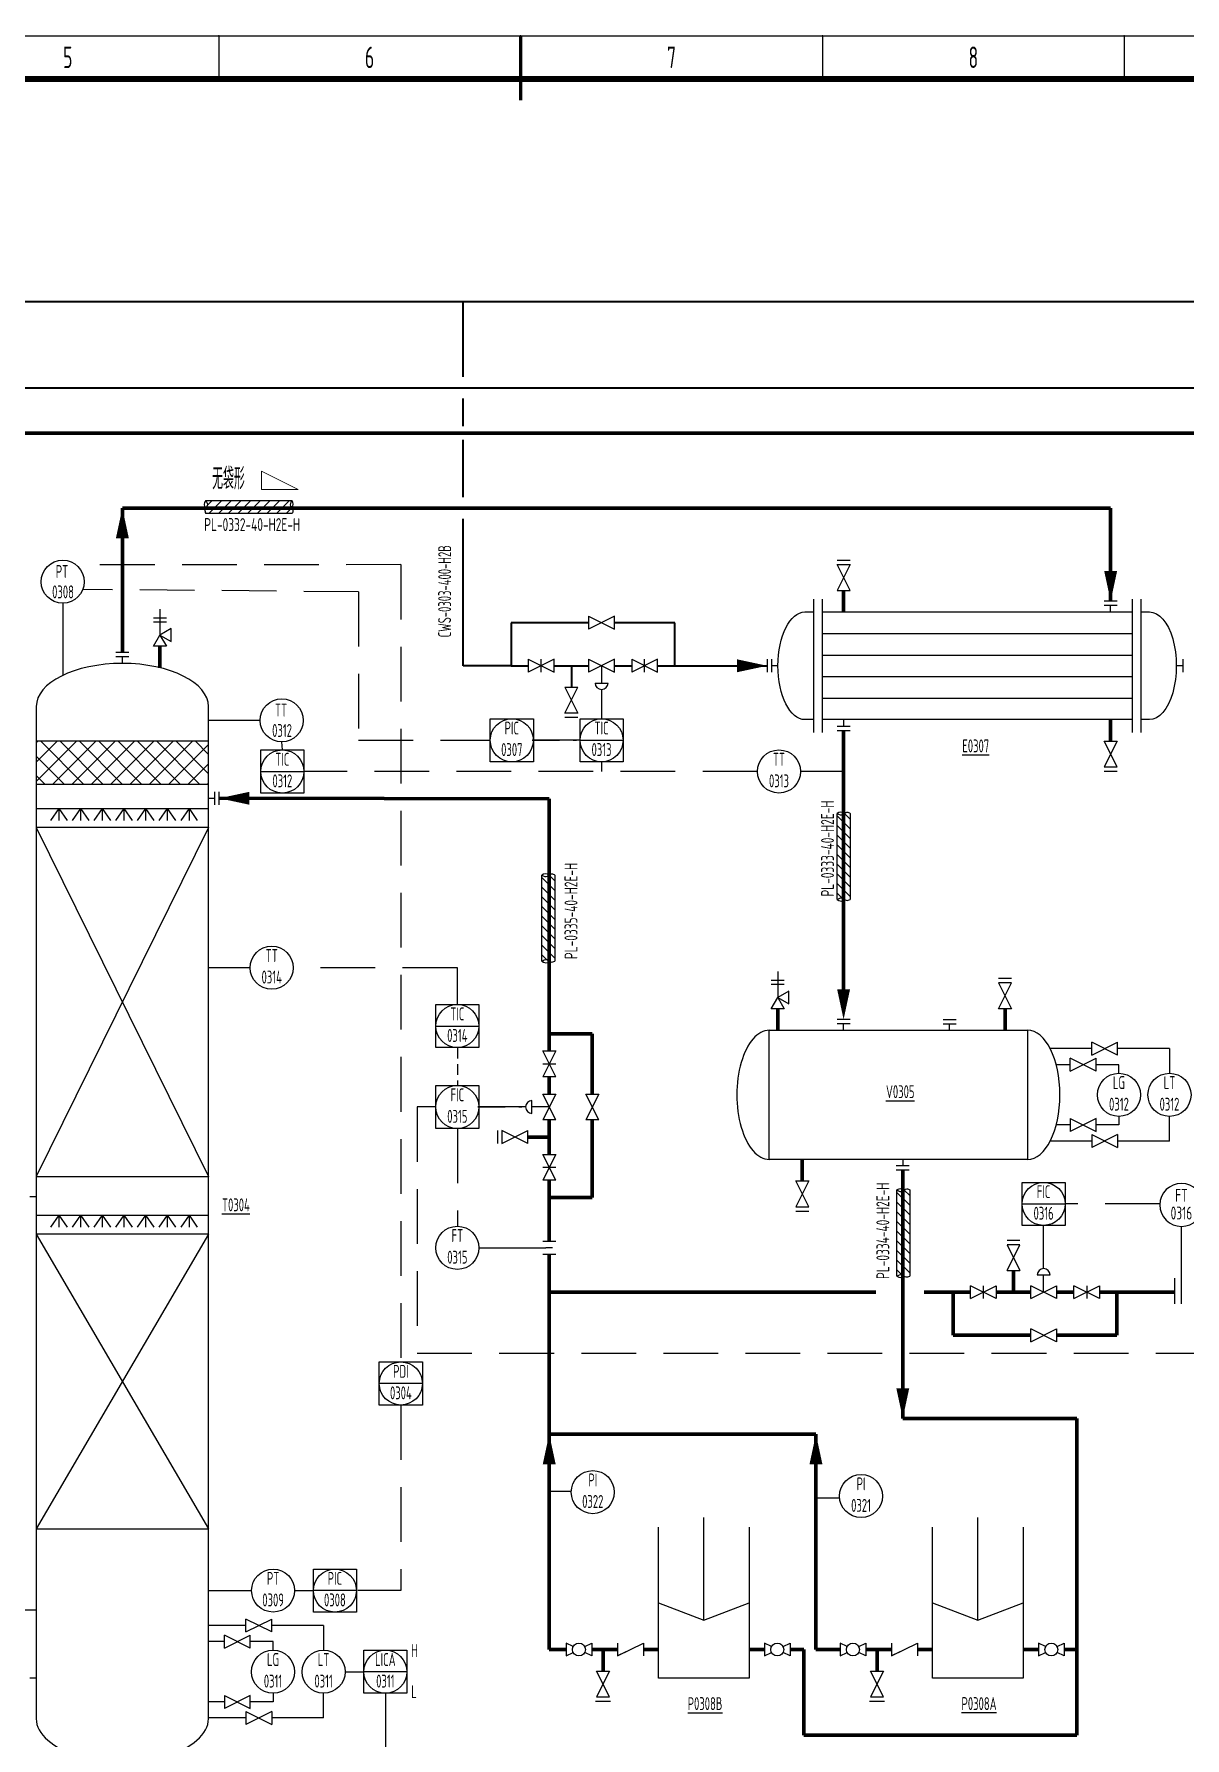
# Model space of a CAD drawing. Header units: millimetres. Extents: x 453 to 7190, y 523 to 4294.
# Drawn here: x 5615.2 to 5882.4, y 1516 to 1911.6 of the extents above; entities that cross this region are included whole.
import ezdxf
from ezdxf.enums import TextEntityAlignment as Align

# ---------------------------------------------------------------- set-up
doc = ezdxf.new("R2010")
doc.units = ezdxf.units.MM
doc.linetypes.add('DASHED', pattern=[19.05, 12.7, -6.35])
doc.linetypes.add('HIDDEN', pattern=[9.525, 6.35, -3.175])
for name, color, linetype, lineweight in [('01-主物流线-粗实线', 134, 'Continuous', 80), ('03-设备外轮廓线-细实线', 7, 'Continuous', 25), ('04-设备内部件-细实线', 170, 'Continuous', 25), ('05-公用工程-冷却水与回水', 55, 'Continuous', 40), ('05-图框与标题栏', 7, 'Continuous', 25), ('10-阀门', 102, 'Continuous', 25), ('11-文本', 7, 'Continuous', 25), ('11-管道组合号', 50, 'Continuous', 15), ('12-仪表', 190, 'Continuous', 25), ('12-信号线', 226, 'DASHED', 25), ('13-电动气动信号线', 226, 'DASHED', 25), ('14-箭头', 7, 'Continuous', 25), ('15-仪表', 190, 'Continuous', 25), ('15-文本', 7, 'Continuous', 15), ('15-文本 @ 1', 7, 'Continuous', 15), ('16-阀门与管件', 102, 'Continuous', 25)]:
    doc.layers.add(name, color=color, linetype=linetype, lineweight=lineweight)
doc.layers.add('TITLE', color=7, linetype='Continuous')
doc.styles.add('3-gbcbig', font='gbenor.shx', dxfattribs={"width": 0.7, "height": 3, "bigfont": 'gbcbig.shx'})
doc.styles.add('5-gbcbig', font='gbenor.shx', dxfattribs={"width": 0.7, "height": 5, "bigfont": 'gbcbig.shx'})
doc.styles.add('PRAY-6-GBCBIG', font='gbenor.shx', dxfattribs={"width": 0.7, "bigfont": 'gbcbig.shx'})
doc.styles.add('头号烷家', font='gbenor.shx', dxfattribs={"width": 0.75, "height": 3, "bigfont": 'gbcbig.shx'})
doc.styles.add('工程字', font='gbenor.shx', dxfattribs={"bigfont": 'gbcbig.shx'})

# ---------------------------------------------------------------- blocks, each defined once
blk = doc.blocks.new('管道组合号')
at = {"layer": '11-管道组合号', "style": '头号烷家', "width": 0.75}
blk.add_attdef('管道组合号', (-4.3, 3.13), '', height=3, dxfattribs=at)
blk = doc.blocks.new('就地安装仪表')
at = {"layer": '12-仪表', "ltscale": 0.25}
blk.add_circle((0, -5), 5, dxfattribs=at)
at = {"layer": '15-文本', "style": '工程字', "width": 0.75}
blk.add_attdef('仪表名称', text='', height=3, dxfattribs=at).set_placement((0, -4.29), align=Align.CENTER)
blk.add_attdef('仪表编号', text='', height=3, dxfattribs=at).set_placement((0, -5.39), align=Align.TOP_CENTER)
blk = doc.blocks.new('*U209')
at = {"layer": '10-阀门'}
ref = blk.add_blockref('就地安装仪表', (5881.6, 1644.74), dxfattribs=dict(at, xscale=-1))
ref.add_attrib('仪表名称', 'FT', dxfattribs={"layer": '15-文本 @ 1', "height": 3, "style": '工程字', "width": 0.75}).set_placement((5881.6, 1640.45), align=Align.CENTER)
ref.add_attrib('仪表编号', '0316', dxfattribs={"layer": '15-文本 @ 1', "height": 3, "style": '工程字', "width": 0.75}).set_placement((5881.6, 1639.34), align=Align.TOP_CENTER)

msp = doc.modelspace()

# ---------------------------------------------------------------- hatches: boundary and pattern name
at = {"layer": '04-设备内部件-细实线'}
h = msp.add_hatch(dxfattribs=at)
h.set_pattern_fill('ANSI37', color=256)
h.set_pattern_definition([(45, (4985.541, -1752.3344), (-2.245064, 2.245064), []), (135, (4985.541, -1752.3344), (-2.245064, -2.245064), [])])
h.paths.add_polyline_path([(5615.72, 1747.45), (5615.72, 1737.45), (5655.72, 1737.45), (5655.72, 1747.45)])

# ---------------------------------------------------------------- linework, layer by layer
for p, q in [((5866.67, 1779.9), (5863.67, 1779.9)), ((5866.67, 1778.9), (5863.67, 1778.9)), ((5865.17, 1777.4), (5865.17, 1778.9)), ((5637.22, 1767.95), (5634.22, 1767.95)), ((5637.22, 1766.95), (5634.22, 1766.95)), ((5635.72, 1765.45), (5635.72, 1766.95)), ((5785.42, 1766.4), (5785.42, 1763.4)), ((5786.42, 1766.4), (5786.42, 1763.4)), ((5787.92, 1764.9), (5786.42, 1764.9)), ((5881.92, 1766.4), (5881.92, 1763.4)), ((5803.17, 1752.4), (5803.17, 1750.9)), ((5801.67, 1750.9), (5804.67, 1750.9)), ((5801.67, 1749.9), (5804.67, 1749.9)), ((5655.72, 1734.14), (5657.22, 1734.14)), ((5657.22, 1732.64), (5657.22, 1735.64)), ((5658.22, 1732.64), (5658.22, 1735.64)), ((5804.67, 1682.79), (5801.67, 1682.79)), ((5804.67, 1681.79), (5801.67, 1681.79)), ((5803.16, 1680.29), (5803.17, 1681.79)), ((5826.29, 1682.79), (5829.29, 1682.79)), ((5826.29, 1681.79), (5829.29, 1681.79)), ((5827.79, 1680.29), (5827.79, 1681.79)), ((5816.91, 1650.29), (5816.91, 1648.79)), ((5818.41, 1648.79), (5815.41, 1648.79)), ((5818.41, 1647.79), (5815.41, 1647.79)), ((5615.72, 1641.63), (5614.22, 1641.63)), ((5615.72, 1529.89), (5614.22, 1529.89))]:
    msp.add_line(p, q)
at = {"color": 3}
for points in [[(5752.6, 1535.97), (5750.69, 1535.01)], [(5752.6, 1535.97), (5750.69, 1535.01)], [(5816.22, 1535.97), (5814.31, 1535.01)], [(5816.22, 1535.97), (5814.31, 1535.01)]]:
    msp.add_lwpolyline(points, dxfattribs=at)
at = {"layer": '01-主物流线-粗实线'}
for p, q in [((5586.41, 1818.9), (5956.13, 1818.9)), ((5635.72, 1801.51), (5865.17, 1801.51)), ((5635.72, 1767.95), (5635.72, 1801.51)), ((5865.17, 1779.9), (5865.17, 1801.51)), ((5803.17, 1782.4), (5803.17, 1777.4)), ((5644.45, 1769.44), (5644.45, 1764.44)), ((5865.17, 1752.4), (5865.17, 1747.4)), ((5803.17, 1749.9), (5803.17, 1700.01)), ((5734.82, 1733.99), (5658.22, 1734.14)), ((5734.82, 1697.63), (5734.82, 1733.99)), ((5734.82, 1675.47), (5734.82, 1697.63)), ((5803.17, 1700.01), (5803.17, 1689.79)), ((5787.89, 1685.29), (5787.89, 1680.29)), ((5840.65, 1680.29), (5840.65, 1685.29)), ((5734.82, 1679.47), (5744.82, 1679.47)), ((5744.82, 1679.47), (5744.82, 1665.47)), ((5734.82, 1665.47), (5734.82, 1669.47)), ((5734.82, 1651.47), (5734.82, 1659.47)), ((5744.82, 1641.47), (5744.82, 1659.47)), ((5734.82, 1655.47), (5729.82, 1655.47)), ((5793.58, 1645.29), (5793.58, 1650.29)), ((5816.91, 1647.79), (5816.91, 1590.17)), ((5734.82, 1631.27), (5734.82, 1645.47)), ((5734.82, 1641.47), (5744.82, 1641.47)), ((5734.82, 1619.47), (5734.82, 1628.27)), ((5734.82, 1586.52), (5734.82, 1622.07)), ((5842.61, 1619.47), (5842.61, 1624.47)), ((5734.82, 1619.47), (5810.62, 1619.47)), ((5821.88, 1619.47), (5832.61, 1619.47)), ((5832.61, 1619.47), (5828.61, 1619.47)), ((5828.61, 1619.47), (5828.61, 1609.47)), ((5838.61, 1619.47), (5846.61, 1619.47)), ((5838.61, 1619.47), (5846.61, 1619.47)), ((5838.61, 1619.47), (5846.61, 1619.47)), ((5852.61, 1619.47), (5856.61, 1619.47)), ((5852.61, 1619.47), (5856.61, 1619.47)), ((5862.61, 1619.47), (5880.1, 1619.47)), ((5862.61, 1619.47), (5863.99, 1619.47)), ((5862.61, 1619.47), (5880.1, 1619.47)), ((5866.61, 1619.47), (5866.61, 1609.47)), ((5828.61, 1609.47), (5846.61, 1609.47)), ((5866.61, 1609.47), (5852.61, 1609.47)), ((5734.82, 1536.51), (5734.82, 1586.52)), ((5796.75, 1586.52), (5734.82, 1586.52)), ((5796.75, 1536.51), (5796.75, 1586.52)), ((5816.91, 1590.17), (5857.29, 1590.17)), ((5857.29, 1516.65), (5857.29, 1590.17)), ((5738.72, 1536.51), (5734.82, 1536.51)), ((5750.69, 1536.51), (5744.72, 1536.51)), ((5747.32, 1536.51), (5747.32, 1531.51)), ((5760.21, 1536.51), (5756.69, 1536.51)), ((5784.77, 1536.51), (5781.24, 1536.51)), ((5793.95, 1536.51), (5790.77, 1536.51)), ((5793.95, 1516.65), (5793.95, 1536.51)), ((5802.34, 1536.51), (5796.75, 1536.51)), ((5814.31, 1536.51), (5808.34, 1536.51)), ((5810.95, 1536.51), (5810.95, 1531.51)), ((5823.83, 1536.51), (5820.31, 1536.51)), ((5848.39, 1536.51), (5844.86, 1536.51)), ((5857.29, 1536.51), (5854.39, 1536.51)), ((5857.29, 1516.65), (5793.95, 1516.65))]:
    msp.add_line(p, q, dxfattribs=at)
at = {"layer": '03-设备外轮廓线-细实线'}
for p, q in [((5796.17, 1780.4), (5796.17, 1749.4)), ((5798.17, 1780.4), (5798.17, 1749.4)), ((5870.17, 1780.4), (5870.17, 1749.4)), ((5872.17, 1780.4), (5872.17, 1749.4)), ((5794.17, 1777.4), (5796.17, 1777.4)), ((5798.17, 1777.4), (5870.17, 1777.4)), ((5872.17, 1777.4), (5874.17, 1777.4)), ((5881.92, 1764.9), (5880.42, 1764.9)), ((5615.72, 1755.45), (5615.72, 1520.45)), ((5655.72, 1520.45), (5655.72, 1755.45)), ((5796.17, 1752.4), (5794.17, 1752.4)), ((5870.17, 1752.4), (5798.17, 1752.4)), ((5874.17, 1752.4), (5872.17, 1752.4)), ((5785.89, 1680.29), (5845.89, 1680.29)), ((5785.89, 1680.29), (5795.89, 1680.29)), ((5845.89, 1650.29), (5785.89, 1650.29)), ((5770.72, 1543.33), (5770.72, 1567.17)), ((5834.35, 1543.33), (5834.35, 1567.17)), ((5760.21, 1529.83), (5760.21, 1564.89)), ((5781.24, 1564.89), (5781.24, 1529.83)), ((5823.83, 1529.83), (5823.83, 1564.89)), ((5844.86, 1564.89), (5844.86, 1529.83)), ((5760.21, 1547.36), (5770.72, 1543.33)), ((5770.72, 1543.33), (5781.24, 1547.36)), ((5823.83, 1547.36), (5834.35, 1543.33)), ((5834.35, 1543.33), (5844.86, 1547.36)), ((5781.24, 1529.83), (5760.21, 1529.83)), ((5844.86, 1529.83), (5823.83, 1529.83))]:
    msp.add_line(p, q, dxfattribs=at)
at = {"layer": '03-设备外轮廓线-细实线', "extrusion": (0, 0, -1)}
for centre, start_param, end_param in [((5794.17, 1764.9), 3.141593, 6.283185), ((5874.17, 1764.9), 0, 3.141593)]:
    msp.add_ellipse(centre, major_axis=(0, 12.5), ratio=0.5, start_param=start_param, end_param=end_param, dxfattribs=at)
at = {"layer": '03-设备外轮廓线-细实线'}
for centre, major_axis, start_param, end_param in [((5635.72, 1755.45), (-20, 0), 3.141593, 6.283185), ((5785.89, 1665.29), (0, 15), 0, 3.141593), ((5845.89, 1665.29), (0, 15), 3.141593, 6.283185), ((5635.72, 1520.45), (-20, 0), 0, 3.141593)]:
    msp.add_ellipse(centre, major_axis=major_axis, ratio=0.5, start_param=start_param, end_param=end_param, dxfattribs=at)
at = {"layer": '04-设备内部件-细实线'}
for p, q in [((5798.17, 1772.4), (5870.17, 1772.4)), ((5798.17, 1767.4), (5870.17, 1767.4)), ((5798.17, 1762.4), (5870.17, 1762.4)), ((5798.17, 1757.4), (5870.17, 1757.4)), ((5615.72, 1747.45), (5655.72, 1747.45)), ((5615.72, 1737.45), (5655.72, 1737.45)), ((5615.72, 1731.73), (5655.72, 1731.73)), ((5620.95, 1731.73), (5619.02, 1728.98)), ((5620.95, 1731.73), (5620.95, 1728.98)), ((5620.95, 1731.73), (5622.87, 1728.98)), ((5625.99, 1731.73), (5624.06, 1728.98)), ((5625.99, 1731.73), (5625.99, 1728.98)), ((5625.99, 1731.73), (5627.91, 1728.98)), ((5631.03, 1731.73), (5629.1, 1728.98)), ((5631.03, 1731.73), (5631.03, 1728.98)), ((5631.03, 1731.73), (5632.96, 1728.98)), ((5636.07, 1731.73), (5634.14, 1728.98)), ((5636.07, 1731.73), (5636.07, 1728.98)), ((5636.07, 1731.73), (5638, 1728.98)), ((5641.11, 1731.73), (5639.18, 1728.98)), ((5641.11, 1731.73), (5641.11, 1728.98)), ((5641.11, 1731.73), (5643.04, 1728.98)), ((5646.15, 1731.73), (5644.22, 1728.98)), ((5646.15, 1731.73), (5646.15, 1728.98)), ((5646.15, 1731.73), (5648.08, 1728.98)), ((5651.19, 1731.73), (5649.26, 1728.98)), ((5651.19, 1731.73), (5651.19, 1728.98)), ((5651.19, 1731.73), (5653.12, 1728.98)), ((5655.72, 1727.35), (5615.72, 1727.35)), ((5615.72, 1727.35), (5655.72, 1646.31)), ((5655.72, 1727.35), (5615.72, 1646.31)), ((5785.89, 1650.29), (5785.89, 1680.29)), ((5845.89, 1680.29), (5845.89, 1650.29)), ((5615.72, 1646.31), (5655.72, 1646.31)), ((5615.72, 1637.36), (5655.72, 1637.36)), ((5620.95, 1637.36), (5619.02, 1634.6)), ((5620.95, 1637.36), (5620.95, 1634.6)), ((5620.95, 1637.36), (5622.87, 1634.6)), ((5625.99, 1637.36), (5624.06, 1634.6)), ((5625.99, 1637.36), (5625.99, 1634.6)), ((5625.99, 1637.36), (5627.91, 1634.6)), ((5631.03, 1637.36), (5629.1, 1634.6)), ((5631.03, 1637.36), (5631.03, 1634.6)), ((5631.03, 1637.36), (5632.96, 1634.6)), ((5636.07, 1637.36), (5634.14, 1634.6)), ((5636.07, 1637.36), (5636.07, 1634.6)), ((5636.07, 1637.36), (5638, 1634.6)), ((5641.11, 1637.36), (5639.18, 1634.6)), ((5641.11, 1637.36), (5641.11, 1634.6)), ((5641.11, 1637.36), (5643.04, 1634.6)), ((5646.15, 1637.36), (5644.22, 1634.6)), ((5646.15, 1637.36), (5646.15, 1634.6)), ((5646.15, 1637.36), (5648.08, 1634.6)), ((5651.19, 1637.36), (5649.26, 1634.6)), ((5651.19, 1637.36), (5651.19, 1634.6)), ((5651.19, 1637.36), (5653.12, 1634.6)), ((5655.72, 1632.98), (5615.72, 1632.98)), ((5615.72, 1632.98), (5655.72, 1564.55)), ((5655.72, 1632.98), (5615.72, 1564.55)), ((5615.72, 1564.55), (5655.72, 1564.55))]:
    msp.add_line(p, q, dxfattribs=at)
at = {"layer": '05-公用工程-冷却水与回水', "lineweight": 40}
for p, q in [((5430.06, 1849.46), (6038.66, 1849.46)), ((5430.06, 1829.46), (6038.66, 1829.46))]:
    msp.add_line(p, q, dxfattribs=at)
at = {"layer": '05-公用工程-冷却水与回水'}
for p, q in [((5714.84, 1831.96), (5714.84, 1849.46)), ((5714.84, 1820.49), (5714.84, 1826.96)), ((5714.84, 1804.01), (5714.84, 1817.35)), ((5714.84, 1764.9), (5714.84, 1799.01)), ((5743.97, 1774.9), (5725.97, 1774.9)), ((5725.97, 1774.9), (5725.97, 1764.9)), ((5763.97, 1774.9), (5749.97, 1774.9)), ((5763.97, 1764.9), (5763.97, 1774.9)), ((5725.97, 1764.9), (5714.84, 1764.9)), ((5725.97, 1764.9), (5729.97, 1764.9)), ((5735.97, 1764.9), (5743.97, 1764.9)), ((5739.97, 1764.9), (5739.97, 1759.9)), ((5749.97, 1764.9), (5753.97, 1764.9)), ((5759.97, 1764.9), (5763.97, 1764.9)), ((5763.97, 1764.9), (5785.42, 1764.9))]:
    msp.add_line(p, q, dxfattribs=at)
at = {"layer": '05-图框与标题栏'}
for p, q in [((5658.08, 1911.16), (5658.08, 1901.16)), ((5798.25, 1911.16), (5798.25, 1901.16)), ((5868.33, 1911.16), (5868.33, 1901.16))]:
    msp.add_line(p, q, dxfattribs=at)
at = {"layer": '05-图框与标题栏', "const_width": 0.8}
msp.add_lwpolyline([(5728.17, 1911.16), (5728.17, 1896.16)], dxfattribs=at)
at = {"layer": '05-图框与标题栏', "const_width": 1.4}
msp.add_lwpolyline([(5332.67, 1901.16), (5332.67, 1327.16), (6138.67, 1327.16), (6138.67, 1901.16)], close=True, dxfattribs=at)
at = {"layer": '05-图框与标题栏'}
for p in [(5658.08, 1911.16), (5658.08, 1911.16), (5658.08, 1911.16), (5728.17, 1911.16), (5728.17, 1911.16), (5728.17, 1911.16), (5798.25, 1911.16), (5798.25, 1911.16), (5798.25, 1911.16), (5868.33, 1911.16), (5868.33, 1911.16), (5868.33, 1911.16)]:
    msp.add_point(p, dxfattribs=at)
at = {"layer": '11-文本'}
for p, q in [((5655.07, 1803.26), (5675.07, 1803.26)), ((5675.07, 1800.26), (5655.07, 1800.26)), ((5655.45, 1802.17), (5656.55, 1803.26)), ((5655.79, 1800.26), (5658.79, 1803.26)), ((5658.04, 1800.26), (5661.04, 1803.26)), ((5660.28, 1800.26), (5663.28, 1803.26)), ((5662.53, 1800.26), (5665.53, 1803.26)), ((5664.77, 1800.26), (5667.77, 1803.26)), ((5667.02, 1800.26), (5670.02, 1803.26)), ((5669.26, 1800.26), (5672.26, 1803.26)), ((5671.51, 1800.26), (5674.51, 1803.26)), ((5673.75, 1800.26), (5675.03, 1801.55)), ((5801.67, 1710.63), (5801.67, 1730.63)), ((5804.67, 1727.07), (5801.67, 1730.07)), ((5804.67, 1729.31), (5803.38, 1730.59)), ((5804.67, 1730.63), (5804.67, 1710.63)), ((5804.67, 1724.82), (5801.67, 1727.82)), ((5804.67, 1722.58), (5801.67, 1725.58)), ((5804.67, 1720.33), (5801.67, 1723.33)), ((5804.67, 1718.09), (5801.67, 1721.09)), ((5804.67, 1715.84), (5801.67, 1718.84)), ((5733.09, 1696.32), (5733.09, 1716.32)), ((5736.09, 1712.76), (5733.09, 1715.76)), ((5736.09, 1710.51), (5733.09, 1713.51)), ((5736.09, 1715), (5734.8, 1716.28)), ((5736.09, 1716.32), (5736.09, 1696.32)), ((5804.67, 1713.6), (5801.67, 1716.6)), ((5804.67, 1711.35), (5801.67, 1714.35)), ((5736.09, 1708.27), (5733.09, 1711.27)), ((5736.09, 1706.02), (5733.09, 1709.02)), ((5802.76, 1711.01), (5801.67, 1712.11)), ((5736.09, 1703.78), (5733.09, 1706.78)), ((5736.09, 1701.53), (5733.09, 1704.53)), ((5736.09, 1699.29), (5733.09, 1702.29)), ((5736.09, 1697.04), (5733.09, 1700.04)), ((5734.18, 1696.7), (5733.09, 1697.8)), ((5815.55, 1623.21), (5815.55, 1643.21)), ((5818.55, 1639.65), (5815.55, 1642.65)), ((5818.55, 1641.89), (5817.27, 1643.17)), ((5818.55, 1643.21), (5818.55, 1623.21)), ((5818.55, 1637.4), (5815.55, 1640.4)), ((5818.55, 1635.16), (5815.55, 1638.16)), ((5818.55, 1632.91), (5815.55, 1635.91)), ((5818.55, 1630.67), (5815.55, 1633.67)), ((5818.55, 1628.42), (5815.55, 1631.42)), ((5818.55, 1626.18), (5815.55, 1629.18)), ((5818.55, 1623.93), (5815.55, 1626.93)), ((5816.65, 1623.59), (5815.55, 1624.68))]:
    msp.add_line(p, q, dxfattribs=at)
for centre, radius, start, end in [((5656.21, 1802.29), 1.5, 139.5631, 215.9037), ((5673.98, 1802.43), 1.37, 319.9929, 37.2624), ((5802.5, 1729.54), 1.37, 49.9929, 127.2624), ((5733.92, 1715.22), 1.37, 49.9929, 127.2624), ((5802.64, 1711.77), 1.5, 229.5631, 305.9037), ((5734.06, 1697.46), 1.5, 229.5631, 305.9037), ((5816.39, 1642.11), 1.37, 49.9929, 127.2624), ((5816.53, 1624.35), 1.5, 229.5631, 305.9037)]:
    msp.add_arc(centre, radius, start, end, dxfattribs=at)
for points in [[(5655.07, 1803.26), (5655.43, 1802.11), (5654.89, 1801.17), (5655.07, 1800.26)], [(5801.67, 1710.63), (5802.82, 1710.99), (5803.76, 1710.45), (5804.67, 1710.63)], [(5733.09, 1696.32), (5734.24, 1696.68), (5735.18, 1696.14), (5736.09, 1696.32)], [(5815.55, 1623.21), (5816.71, 1623.57), (5817.64, 1623.03), (5818.55, 1623.21)]]:
    msp.add_spline(points, degree=3, dxfattribs=at)
for points in [[(5675.07, 1803.26), (5674.72, 1802.79), (5674.55, 1801.87), (5675.53, 1801.15), (5675.25, 1800.44), (5675.07, 1800.26)], [(5801.67, 1730.63), (5802.14, 1730.28), (5803.06, 1730.11), (5803.78, 1731.09), (5804.49, 1730.8), (5804.67, 1730.63)], [(5733.09, 1716.32), (5733.56, 1715.97), (5734.48, 1715.8), (5735.2, 1716.78), (5735.91, 1716.49), (5736.09, 1716.32)], [(5815.55, 1643.21), (5816.03, 1642.86), (5816.94, 1642.69), (5817.67, 1643.67), (5818.37, 1643.38), (5818.55, 1643.21)]]:
    msp.add_open_spline(points, degree=3, knots=[0, 0, 0, 0, 1.367527, 2.619727, 3.553416, 3.553416, 3.553416, 3.553416], dxfattribs=at)
at = {"layer": '11-管道组合号'}
for p, q in [((5668.01, 1805.8), (5668.01, 1810.1)), ((5668.01, 1810.1), (5676.51, 1805.8)), ((5676.51, 1805.8), (5668.01, 1805.8))]:
    msp.add_line(p, q, dxfattribs=at)
at = {"layer": '12-仪表'}
for p, q in [((5746.97, 1759.4), (5746.97, 1752.61)), ((5667.72, 1752.19), (5655.72, 1752.19)), ((5729.32, 1662.47), (5718.24, 1662.47)), ((5849.61, 1624.97), (5849.61, 1634.97)), ((5881.6, 1616.75), (5881.6, 1634.74)), ((5880.1, 1616.75), (5880.1, 1622.75))]:
    msp.add_line(p, q, dxfattribs=at)
at = {"layer": '12-信号线'}
for p, q in [((5700.37, 1788.38), (5625.01, 1788.29)), ((5700.37, 1788.38), (5700.37, 1603.28)), ((5690.55, 1782.06), (5626.55, 1782.63)), ((5690.55, 1782.06), (5690.55, 1747.61)), ((5672.86, 1745.36), (5672.72, 1747.24)), ((5690.55, 1747.61), (5721.14, 1747.61)), ((5741.97, 1747.61), (5730.89, 1747.61)), ((5746.97, 1742.61), (5746.97, 1740.36)), ((5783.15, 1740.36), (5677.86, 1740.36)), ((5713.49, 1694.8), (5675.39, 1694.8)), ((5713.49, 1686.25), (5713.49, 1694.8)), ((5713.49, 1657.47), (5713.49, 1634.77)), ((5876.6, 1639.97), (5854.61, 1639.97)), ((5700.37, 1593.28), (5700.37, 1550.2)), ((5675.72, 1550.2), (5680.06, 1550.2)), ((5700.37, 1550.2), (5690.37, 1550.2)), ((5687.44, 1531.35), (5691.78, 1531.35)), ((5696.78, 1526.35), (5696.78, 1502.84))]:
    msp.add_line(p, q, dxfattribs=at)
at = {"layer": '12-信号线', "linetype": 'HIDDEN'}
for p, q in [((5730.89, 1747.61), (5741.14, 1747.61)), ((5718.24, 1662.47), (5728.49, 1662.47))]:
    msp.add_line(p, q, dxfattribs=at)
at = {"layer": '12-信号线', "ltscale": 0.2}
msp.add_line((5713.49, 1676.25), (5713.49, 1667.47), dxfattribs=at)
at = {"layer": '13-电动气动信号线'}
for p, q in [((5708.49, 1662.47), (5704.19, 1662.47)), ((5704.19, 1662.47), (5704.19, 1605.32)), ((5704.19, 1605.32), (5893.17, 1605.32))]:
    msp.add_line(p, q, dxfattribs=at)
at = {"layer": '14-箭头'}
for points in [[(5635.72, 1801.51, 0, 3, 0), (5635.72, 1794.51, 3, 3, 0)], [(5865.17, 1779.9, 0, 3, 0), (5865.17, 1786.9, 3, 3, 0)], [(5785.42, 1764.9, 0, 3, 0), (5778.42, 1764.9, 3, 3, 0)], [(5658.22, 1734.14, 0, 3, 0), (5665.22, 1734.14, 3, 3, 0)], [(5803.17, 1682.79, 0, 3, 0), (5803.17, 1689.79, 3, 3, 0)], [(5816.91, 1590.17, 0, 3, 0), (5816.91, 1597.17, 3, 3, 0)], [(5734.82, 1586.52, 0, 3, 0), (5734.82, 1579.52, 3, 3, 0)], [(5796.75, 1586.52, 0, 3, 0), (5796.75, 1579.52, 3, 3, 0)]]:
    msp.add_lwpolyline(points, format="xyseb", dxfattribs=at)
at = {"layer": '15-仪表'}
for p, q in [((5621.87, 1779.41), (5621.87, 1762.66)), ((5721.14, 1742.61), (5721.14, 1752.61)), ((5721.14, 1752.61), (5731.14, 1752.61)), ((5731.14, 1752.61), (5731.14, 1747.61)), ((5741.97, 1747.61), (5741.97, 1752.61)), ((5741.97, 1752.61), (5751.97, 1752.61)), ((5751.97, 1752.61), (5751.97, 1742.61)), ((5667.86, 1740.36), (5667.86, 1745.36)), ((5667.86, 1745.36), (5677.86, 1745.36)), ((5677.86, 1745.36), (5677.86, 1735.36)), ((5731.14, 1747.61), (5731.14, 1742.61)), ((5741.97, 1742.61), (5741.97, 1747.61)), ((5741.97, 1747.61), (5751.97, 1747.61)), ((5731.14, 1742.61), (5721.14, 1742.61)), ((5751.97, 1742.61), (5741.97, 1742.61)), ((5667.86, 1735.36), (5667.86, 1740.36)), ((5667.86, 1740.36), (5677.86, 1740.36)), ((5803.17, 1740.36), (5793.17, 1740.36)), ((5677.86, 1735.36), (5667.86, 1735.36)), ((5665.39, 1694.8), (5655.72, 1694.8)), ((5708.49, 1681.25), (5708.49, 1686.25)), ((5708.49, 1686.25), (5718.49, 1686.25)), ((5718.49, 1686.25), (5718.49, 1676.25)), ((5708.49, 1676.25), (5708.49, 1681.25)), ((5708.49, 1681.25), (5718.49, 1681.25)), ((5718.49, 1676.25), (5708.49, 1676.25)), ((5860.8, 1676.02), (5851.13, 1676.02)), ((5878.83, 1676.02), (5866.8, 1676.02)), ((5878.83, 1676.02), (5878.83, 1670.29)), ((5855.79, 1672.29), (5852.53, 1672.29)), ((5867.09, 1672.29), (5861.79, 1672.29)), ((5867.09, 1670.29), (5867.09, 1672.29)), ((5708.49, 1657.47), (5708.49, 1667.47)), ((5708.49, 1667.47), (5718.49, 1667.47)), ((5718.49, 1667.47), (5718.49, 1662.47)), ((5718.49, 1662.47), (5718.49, 1657.47)), ((5718.49, 1657.47), (5708.49, 1657.47)), ((5855.79, 1658.29), (5852.53, 1658.29)), ((5867.09, 1658.29), (5861.79, 1658.29)), ((5867.09, 1660.29), (5867.09, 1658.29)), ((5878.83, 1654.56), (5878.83, 1660.29)), ((5860.8, 1654.56), (5851.13, 1654.56)), ((5878.83, 1654.56), (5866.8, 1654.56)), ((5844.61, 1639.97), (5844.61, 1644.97)), ((5844.61, 1644.97), (5854.61, 1644.97)), ((5854.61, 1644.97), (5854.61, 1634.97)), ((5844.61, 1634.97), (5844.61, 1639.97)), ((5844.61, 1639.97), (5854.61, 1639.97)), ((5854.61, 1634.97), (5844.61, 1634.97)), ((5718.49, 1629.77), (5734.07, 1629.77)), ((5695.37, 1593.28), (5695.37, 1603.28)), ((5695.37, 1603.28), (5705.37, 1603.28)), ((5705.37, 1603.28), (5705.37, 1593.28)), ((5705.37, 1598.28), (5695.37, 1598.28)), ((5705.37, 1593.28), (5695.37, 1593.28)), ((5739.94, 1573.22), (5734.82, 1573.22)), ((5802.25, 1571.63), (5796.75, 1571.63)), ((5680.06, 1545.2), (5680.06, 1555.2)), ((5680.06, 1555.2), (5690.06, 1555.2)), ((5690.06, 1555.2), (5690.06, 1545.2)), ((5655.72, 1550.2), (5665.72, 1550.2)), ((5690.06, 1550.2), (5680.06, 1550.2)), ((5615.72, 1545.68), (5605.72, 1545.68)), ((5690.06, 1545.2), (5680.06, 1545.2)), ((5664.41, 1542.08), (5655.72, 1542.08)), ((5682.44, 1542.08), (5670.41, 1542.08)), ((5682.44, 1542.08), (5670.41, 1542.08)), ((5682.44, 1542.08), (5682.44, 1536.35)), ((5659.4, 1538.35), (5655.72, 1538.35)), ((5670.7, 1538.35), (5665.4, 1538.35)), ((5670.7, 1536.35), (5670.7, 1538.35)), ((5691.78, 1526.35), (5691.78, 1536.35)), ((5691.78, 1536.35), (5701.78, 1536.35)), ((5701.78, 1536.35), (5701.78, 1526.35)), ((5701.78, 1531.35), (5691.78, 1531.35)), ((5659.4, 1524.35), (5655.72, 1524.35)), ((5670.7, 1524.35), (5665.4, 1524.35)), ((5670.7, 1526.35), (5670.7, 1524.35)), ((5682.44, 1520.62), (5682.44, 1526.35)), ((5701.78, 1526.35), (5691.78, 1526.35)), ((5664.41, 1520.62), (5655.72, 1520.62)), ((5682.44, 1520.62), (5670.41, 1520.62))]:
    msp.add_line(p, q, dxfattribs=at)
for centre in [(5621.87, 1784.41), (5672.72, 1752.23), (5726.14, 1747.61), (5746.97, 1747.61), (5672.86, 1740.36), (5788.17, 1740.36), (5670.39, 1694.8), (5713.49, 1681.25), (5867.09, 1665.29), (5878.83, 1665.29), (5713.49, 1662.47), (5849.61, 1639.97), (5713.49, 1629.77), (5700.37, 1598.28), (5744.94, 1573.05), (5807.22, 1572.14), (5670.72, 1550.2), (5685.06, 1550.2), (5670.7, 1531.35), (5682.44, 1531.35), (5696.78, 1531.35)]:
    msp.add_circle(centre, 5, dxfattribs=at)
at = {"layer": '16-阀门与管件'}
for p, q in [((5801.67, 1789.4), (5804.67, 1789.4)), ((5801.67, 1788.4), (5804.67, 1788.4)), ((5804.67, 1782.4), (5801.67, 1788.4)), ((5804.67, 1788.4), (5801.67, 1782.4)), ((5801.67, 1782.4), (5804.67, 1782.4)), ((5644.45, 1778.04), (5644.45, 1772.04)), ((5743.97, 1776.4), (5743.97, 1773.4)), ((5743.97, 1776.4), (5749.97, 1773.4)), ((5749.97, 1776.4), (5743.97, 1773.4)), ((5749.97, 1773.4), (5749.97, 1776.4)), ((5642.95, 1776.04), (5645.95, 1776.04)), ((5645.95, 1775.04), (5642.95, 1775.04)), ((5647.05, 1773.54), (5644.45, 1772.04)), ((5647.05, 1770.54), (5647.05, 1773.54)), ((5647.05, 1770.54), (5647.05, 1773.54)), ((5642.95, 1769.44), (5644.45, 1772.04)), ((5645.95, 1769.44), (5642.95, 1769.44)), ((5644.45, 1772.04), (5645.95, 1769.44)), ((5644.45, 1772.04), (5647.05, 1770.54)), ((5729.97, 1766.4), (5729.97, 1763.4)), ((5729.97, 1766.4), (5735.97, 1763.4)), ((5735.97, 1766.4), (5729.97, 1763.4)), ((5732.97, 1763.4), (5732.97, 1766.4)), ((5735.97, 1763.4), (5735.97, 1766.4)), ((5743.97, 1766.4), (5743.97, 1763.4)), ((5743.97, 1766.4), (5749.97, 1763.4)), ((5749.97, 1766.4), (5743.97, 1763.4)), ((5746.97, 1764.9), (5746.97, 1760.9)), ((5749.97, 1763.4), (5749.97, 1766.4)), ((5753.97, 1766.4), (5753.97, 1763.4)), ((5753.97, 1766.4), (5759.97, 1763.4)), ((5759.97, 1766.4), (5753.97, 1763.4)), ((5756.97, 1763.4), (5756.97, 1766.4)), ((5759.97, 1763.4), (5759.97, 1766.4)), ((5745.47, 1760.9), (5748.47, 1760.9)), ((5738.47, 1759.9), (5741.47, 1759.9)), ((5738.47, 1753.9), (5741.47, 1759.9)), ((5738.47, 1759.9), (5741.47, 1753.9)), ((5741.47, 1753.9), (5738.47, 1753.9)), ((5741.47, 1752.9), (5738.47, 1752.9)), ((5863.67, 1747.4), (5866.67, 1747.4)), ((5866.67, 1747.4), (5863.67, 1741.4)), ((5866.67, 1741.4), (5863.67, 1747.4)), ((5863.67, 1741.4), (5866.67, 1741.4)), ((5863.67, 1740.4), (5866.67, 1740.4)), ((5787.89, 1693.89), (5787.89, 1687.89)), ((5786.39, 1691.89), (5789.39, 1691.89)), ((5789.39, 1690.89), (5786.39, 1690.89)), ((5790.49, 1689.39), (5787.89, 1687.89)), ((5790.49, 1686.39), (5790.49, 1689.39)), ((5790.49, 1686.39), (5790.49, 1689.39)), ((5842.15, 1692.29), (5839.15, 1692.29)), ((5842.15, 1691.29), (5839.15, 1691.29)), ((5839.15, 1685.29), (5842.15, 1691.29)), ((5839.15, 1691.29), (5842.15, 1685.29)), ((5786.39, 1685.29), (5787.89, 1687.89)), ((5789.39, 1685.29), (5786.39, 1685.29)), ((5787.89, 1687.89), (5789.39, 1685.29)), ((5787.89, 1687.89), (5790.49, 1686.39)), ((5842.15, 1685.29), (5839.15, 1685.29)), ((5860.8, 1674.52), (5860.8, 1677.52)), ((5860.8, 1674.52), (5866.8, 1677.52)), ((5866.8, 1674.52), (5860.8, 1677.52)), ((5866.8, 1674.52), (5866.8, 1677.52)), ((5733.32, 1675.47), (5736.32, 1675.47)), ((5736.32, 1669.47), (5733.32, 1675.47)), ((5736.32, 1675.47), (5733.32, 1669.47)), ((5855.79, 1670.79), (5855.79, 1673.79)), ((5855.79, 1670.79), (5861.79, 1673.79)), ((5861.79, 1670.79), (5855.79, 1673.79)), ((5861.79, 1670.79), (5861.79, 1673.79)), ((5733.32, 1672.47), (5736.32, 1672.47)), ((5736.32, 1669.47), (5733.32, 1669.47)), ((5733.32, 1665.47), (5736.32, 1665.47)), ((5736.32, 1659.47), (5733.32, 1665.47)), ((5736.32, 1665.47), (5733.32, 1659.47)), ((5743.32, 1665.47), (5746.32, 1665.47)), ((5746.32, 1659.47), (5743.32, 1665.47)), ((5746.32, 1665.47), (5743.32, 1659.47)), ((5730.82, 1660.97), (5730.82, 1663.97)), ((5734.82, 1662.47), (5730.82, 1662.47)), ((5736.32, 1659.47), (5733.32, 1659.47)), ((5746.32, 1659.47), (5743.32, 1659.47)), ((5855.79, 1659.79), (5855.79, 1656.79)), ((5855.79, 1659.79), (5861.79, 1656.79)), ((5861.79, 1659.79), (5855.79, 1656.79)), ((5861.79, 1656.79), (5861.79, 1659.79)), ((5722.82, 1656.97), (5722.82, 1653.97)), ((5723.82, 1656.97), (5723.82, 1653.97)), ((5723.82, 1653.97), (5729.82, 1656.97)), ((5729.82, 1653.97), (5723.82, 1656.97)), ((5729.82, 1653.97), (5729.82, 1656.97)), ((5860.8, 1656.06), (5860.8, 1653.06)), ((5860.8, 1656.06), (5866.8, 1653.06)), ((5866.8, 1656.06), (5860.8, 1653.06)), ((5866.8, 1656.06), (5866.8, 1653.06)), ((5733.32, 1651.47), (5736.32, 1651.47)), ((5736.32, 1645.47), (5733.32, 1651.47)), ((5736.32, 1651.47), (5733.32, 1645.47)), ((5733.32, 1648.47), (5736.32, 1648.47)), ((5736.32, 1645.47), (5733.32, 1645.47)), ((5792.08, 1645.29), (5795.08, 1645.29)), ((5795.08, 1645.29), (5792.08, 1639.29)), ((5795.08, 1639.29), (5792.08, 1645.29)), ((5792.08, 1639.29), (5795.08, 1639.29)), ((5792.08, 1638.29), (5795.08, 1638.29)), ((5736.32, 1631.27), (5733.32, 1631.27)), ((5735.57, 1629.77), (5734.07, 1629.77)), ((5844.11, 1631.47), (5841.11, 1631.47)), ((5844.11, 1630.47), (5841.11, 1630.47)), ((5841.11, 1630.47), (5844.11, 1624.47)), ((5841.11, 1624.47), (5844.11, 1630.47)), ((5733.32, 1628.27), (5736.32, 1628.27)), ((5841.11, 1624.47), (5844.11, 1624.47)), ((5848.11, 1623.47), (5851.11, 1623.47)), ((5849.61, 1619.47), (5849.61, 1623.47)), ((5832.61, 1617.97), (5832.61, 1620.97)), ((5832.61, 1617.97), (5838.61, 1620.97)), ((5838.61, 1617.97), (5832.61, 1620.97)), ((5835.61, 1620.97), (5835.61, 1617.97)), ((5838.61, 1620.97), (5838.61, 1617.97)), ((5846.61, 1617.97), (5846.61, 1620.97)), ((5846.61, 1617.97), (5852.61, 1620.97)), ((5852.61, 1617.97), (5846.61, 1620.97)), ((5852.61, 1620.97), (5852.61, 1617.97)), ((5856.61, 1617.97), (5856.61, 1620.97)), ((5856.61, 1617.97), (5862.61, 1620.97)), ((5862.61, 1617.97), (5856.61, 1620.97)), ((5859.61, 1620.97), (5859.61, 1617.97)), ((5862.61, 1620.97), (5862.61, 1617.97)), ((5846.61, 1607.97), (5846.61, 1610.97)), ((5846.61, 1607.97), (5852.61, 1610.97)), ((5852.61, 1607.97), (5846.61, 1610.97)), ((5852.61, 1610.97), (5852.61, 1607.97)), ((5664.41, 1540.58), (5664.41, 1543.58)), ((5664.41, 1540.58), (5670.41, 1543.58)), ((5670.41, 1540.58), (5664.41, 1543.58)), ((5670.41, 1540.58), (5670.41, 1543.58)), ((5659.4, 1536.85), (5659.4, 1539.85)), ((5659.4, 1536.85), (5665.4, 1539.85)), ((5665.4, 1536.85), (5659.4, 1539.85)), ((5665.4, 1536.85), (5665.4, 1539.85)), ((5740.38, 1537.18), (5738.72, 1538.01)), ((5738.72, 1538.01), (5738.72, 1535.01)), ((5738.72, 1535.01), (5740.38, 1535.84)), ((5743.06, 1537.18), (5744.72, 1538.01)), ((5744.72, 1535.01), (5743.06, 1535.84)), ((5744.72, 1538.01), (5744.72, 1535.01)), ((5750.69, 1538.01), (5750.69, 1535.01)), ((5750.69, 1535.01), (5756.69, 1538.01)), ((5756.69, 1538.01), (5756.69, 1535.01)), ((5786.43, 1537.18), (5784.77, 1538.01)), ((5784.77, 1538.01), (5784.77, 1535.01)), ((5784.77, 1535.01), (5786.43, 1535.84)), ((5789.11, 1537.18), (5790.77, 1538.01)), ((5790.77, 1535.01), (5789.11, 1535.84)), ((5790.77, 1538.01), (5790.77, 1535.01)), ((5804, 1537.18), (5802.34, 1538.01)), ((5802.34, 1538.01), (5802.34, 1535.01)), ((5802.34, 1535.01), (5804, 1535.84)), ((5806.69, 1537.18), (5808.34, 1538.01)), ((5808.34, 1535.01), (5806.69, 1535.84)), ((5808.34, 1538.01), (5808.34, 1535.01)), ((5814.31, 1538.01), (5814.31, 1535.01)), ((5814.31, 1535.01), (5820.31, 1538.01)), ((5820.31, 1538.01), (5820.31, 1535.01)), ((5850.05, 1537.18), (5848.39, 1538.01)), ((5848.39, 1538.01), (5848.39, 1535.01)), ((5848.39, 1535.01), (5850.05, 1535.84)), ((5852.73, 1537.18), (5854.39, 1538.01)), ((5854.39, 1535.01), (5852.73, 1535.84)), ((5854.39, 1538.01), (5854.39, 1535.01)), ((5748.82, 1531.51), (5745.82, 1525.51)), ((5748.82, 1525.51), (5745.82, 1531.51)), ((5745.82, 1531.51), (5748.82, 1531.51)), ((5812.45, 1531.51), (5809.45, 1525.51)), ((5812.45, 1525.51), (5809.45, 1531.51)), ((5809.45, 1531.51), (5812.45, 1531.51)), ((5659.4, 1525.85), (5659.4, 1522.85)), ((5659.4, 1525.85), (5665.4, 1522.85)), ((5665.4, 1525.85), (5659.4, 1522.85)), ((5665.4, 1522.85), (5665.4, 1525.85)), ((5745.56, 1524.51), (5749.03, 1524.51)), ((5745.82, 1525.51), (5748.82, 1525.51)), ((5809.19, 1524.51), (5812.65, 1524.51)), ((5809.45, 1525.51), (5812.45, 1525.51)), ((5664.41, 1522.12), (5664.41, 1519.12)), ((5664.41, 1522.12), (5670.41, 1519.12)), ((5670.41, 1522.12), (5664.41, 1519.12)), ((5670.41, 1522.12), (5670.41, 1519.12))]:
    msp.add_line(p, q, dxfattribs=at)
for centre in [(5741.72, 1536.51), (5787.77, 1536.51), (5805.34, 1536.51), (5851.39, 1536.51)]:
    msp.add_circle(centre, 1.5, dxfattribs=at)
for centre, start, end in [((5746.97, 1760.9), 180, 0), ((5730.82, 1662.47), 90, 270), ((5849.61, 1623.47), 0, 180)]:
    msp.add_arc(centre, 1.5, start, end, dxfattribs=at)
at = {"layer": 'TITLE'}
msp.add_line((5307.67, 1911.16), (6148.67, 1911.16), dxfattribs=at)
msp.add_lwpolyline([(5307.67, 1911.16), (6148.67, 1911.16), (6148.67, 1317.16), (5307.67, 1317.16)], close=True, dxfattribs=at)

# ---------------------------------------------------------------- block references
at = {"layer": '01-主物流线-粗实线'}
msp.add_blockref('*U209', (0, 0), dxfattribs=at)
at = {"layer": '11-管道组合号'}
msp.add_blockref('管道组合号', (5659.02, 1793.05), dxfattribs=at).add_auto_attribs({'管道组合号': 'PL-0332-40-H2E-H'})
at = {"layer": '11-管道组合号', "rotation": 90}
for p, values in [((5804.06, 1715.62), {'管道组合号': 'PL-0333-40-H2E-H'}), ((5744.51, 1701.1), {'管道组合号': 'PL-0335-40-H2E-H'}), ((5816.91, 1626.83), {'管道组合号': 'PL-0334-40-H2E-H'})]:
    msp.add_blockref('管道组合号', p, dxfattribs=at).add_auto_attribs(values)

# ---------------------------------------------------------------- texts
at = {"char_height": 3, "attachment_point": 5, "style": '3-gbcbig'}
for s, insert in [('{\\LE0307}', (5833.85, 1746.29)), ('{\\LV0305}', (5816.32, 1666.02)), ('{\\LT0304}', (5662.08, 1639.75)), ('{\\LP0308B}', (5771, 1523.95)), ('{\\LP0308A}', (5834.62, 1523.95))]:
    msp.add_mtext_dynamic_manual_height_columns(s, width=12.7249, gutter_width=35, heights=[12.14], dxfattribs=dict(at, insert=insert))
at = {"char_height": 3, "width": 6.4536, "attachment_point": 3, "style": '3-gbcbig'}
for s, insert in [('H', (5704.32, 1537.78)), ('L', (5704.08, 1528.23))]:
    msp.add_mtext(s, dxfattribs=dict(at, insert=insert))
at = {"layer": '05-图框与标题栏', "char_height": 5, "attachment_point": 5, "style": '5-gbcbig'}
for s, insert in [('5', (5623.04, 1906.16)), ('6', (5693.12, 1906.16)), ('7', (5763.21, 1906.16)), ('8', (5833.29, 1906.16))]:
    msp.add_mtext_dynamic_manual_height_columns(s, width=70.0833, gutter_width=25, heights=[0], dxfattribs=dict(at, insert=insert))
at = {"layer": '11-文本', "char_height": 3, "width": 10, "attachment_point": 5, "style": '3-gbcbig'}
for s, insert in [('{\\C0;PT}', (5621.71, 1786.79)), ('{\\C0;0308}', (5621.94, 1782.05)), ('{\\C0;TT}', (5672.56, 1754.61)), ('{\\C0;0312}', (5672.79, 1749.87))]:
    msp.add_mtext(s, dxfattribs=dict(at, insert=insert))
at = {"layer": '11-管道组合号', "insert": (5656.57, 1810.85), "char_height": 5, "attachment_point": 1, "style": 'PRAY-6-GBCBIG'}
msp.add_mtext_dynamic_manual_height_columns('无袋形', width=10.7049, gutter_width=12.5, heights=[0], dxfattribs=at)
at = {"layer": '11-管道组合号', "insert": (5712.04, 1771.49), "char_height": 3, "attachment_point": 7, "rotation": 90, "style": '3-gbcbig'}
msp.add_mtext_dynamic_manual_height_columns('CWS-0303-400-H2B', width=21.0765, gutter_width=12.5, heights=[0], dxfattribs=at)
at = {"layer": '15-仪表', "ltscale": 10, "char_height": 3, "width": 10, "attachment_point": 5, "style": '3-gbcbig'}
for s, insert in [('{\\C0;PIC\\P0307}', (5726.14, 1747.94)), ('{\\C0;TIC\\P0313}', (5746.97, 1747.94)), ('{\\C0;TIC\\P0312}', (5672.86, 1740.68)), ('{\\C0;TT\\P0313}', (5788.17, 1740.68)), ('{\\C0;TT\\P0314}', (5670.4, 1695.13)), ('{\\C0;TIC\\P0314}', (5713.49, 1681.57)), ('{\\C0;LG\\P0312}', (5867.1, 1665.62)), ('{\\C0;LT\\P0312}', (5878.83, 1665.62)), ('{\\C0;FIC\\P0315}', (5713.49, 1662.79)), ('{\\C0;FIC\\P0316}', (5849.61, 1640.3)), ('{\\C0;FT\\P0315}', (5713.49, 1630.1)), ('{\\C0;PDI\\P0304}', (5700.38, 1598.6)), ('{\\C0;PI\\P0322}', (5744.94, 1573.38)), ('{\\C0;PI\\P0321}', (5807.22, 1572.47)), ('{\\C0;PT\\P0309}', (5670.72, 1550.53)), ('{\\C0;PIC\\P0308}', (5685.06, 1550.53)), ('{\\C0;LG\\P0311}', (5670.7, 1531.68)), ('{\\C0;LT\\P0311}', (5682.44, 1531.68)), ('{\\C0;LICA\\P0311}', (5696.78, 1531.68))]:
    msp.add_mtext(s, dxfattribs=dict(at, insert=insert))

doc.saveas('drawing.dxf')
